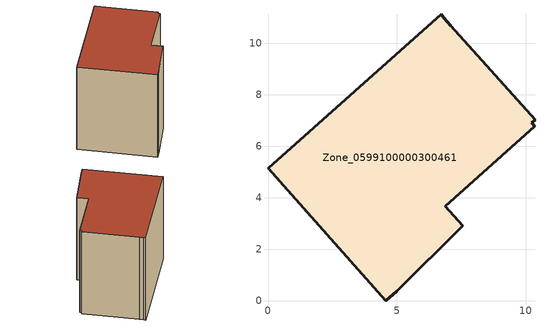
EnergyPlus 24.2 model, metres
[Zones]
Zone_0599100000300461
 floor ground (C_G): 4.99,0.37 4.58,0 0,5.14 6.72,11.11 6.83,10.98 7.11,10.68 10.37,7.02 10.24,6.9 10.36,6.76 6.89,3.66 7.56,2.91 z0
 wall outside (C_F): 4.58,0 4.99,0.37 7.56,2.91 6.89,3.66 10.36,6.76 10.24,6.9 10.37,7.02 7.11,10.68 6.83,10.98 6.72,11.11 0,5.14 4.58,0 z0:8.48
 roof outside (C_R): 7.56,2.91 6.89,3.66 10.36,6.76 10.24,6.9 10.37,7.02 7.11,10.68 6.83,10.98 6.72,11.11 0,5.14 4.58,0 4.99,0.37 z8.48
[BUILDING]
Pand.0599100000300461: North Axis=0; Terrain=City; Loads Convergence Tolerance Value=0.04; Temperature Convergence Tolerance Value=0.4; Solar Distribution=FullExterior; Maximum Number of Warmup Days=25; Minimum Number of Warmup Days=1
[Site:Location]
Rotterdam.The.Hague.AP_ZH_NLD Design_Conditions: Latitude=51.96; Longitude=4.45; Time Zone=1; Elevation=-4.5
[SITE:GROUNDTEMPERATURE:BUILDINGSURFACE]
18, 18, 18, 18, 18, 18, 18, 18, 18, 18, 18, 18
[MATERIAL] Thermal Absorptance=0.9; Solar Absorptance=0.7; Visible Absorptance=0.7
Name | Roughness | Thickness | Conductivity | Density | Specific Heat
G.TC.1975-1991 | MediumSmooth | 0.15 | 0.288461 | 540 | 1210
F.TC.1975-1991 | Rough | 0.3 | 0.230769 | 1920 | 840
R.TC.1975-1991 | MediumRough | 0.2 | 0.153846 | 1500 | 1000
[CONSTRUCTION]
C_G: G.TC.1975-1991
C_F: F.TC.1975-1991
C_R: R.TC.1975-1991
[ZONE]
Zone_0599100000300461: Type=1; Multiplier=1; Ceiling Height=Autocalculate; Volume=Autocalculate; Floor Area=autocalculate; Part of Total Floor Area=Yes
[ZONEINFILTRATION:DESIGNFLOWRATE]
Infil_Zone_0599100000300461: Zone or ZoneList or Space or SpaceList=Zone_0599100000300461; Schedule=AlwaysOn; Design Flow Rate Calculation Method=Flow/Area; Flow Rate per Floor Area=0.003; Constant Term Coefficient=1; Temperature Term Coefficient=0; Velocity Term Coefficient=0; Velocity Squared Term Coefficient=0
[HVACTEMPLATE:ZONE:IDEALLOADSAIRSYSTEM]
Zone_0599100000300461: Maximum Heating Supply Air Temperature=50; Minimum Cooling Supply Air Temperature=13; Maximum Heating Supply Air Humidity Ratio=0.0156; Minimum Cooling Supply Air Humidity Ratio=0.0077; Heating Limit=NoLimit; Cooling Limit=NoLimit; Dehumidification Control Type=ConstantSensibleHeatRatio; Cooling Sensible Heat Ratio=0.7; Dehumidification Setpoint=60; Humidification Control Type=None; Humidification Setpoint=30; Outdoor Air Method=None; Outdoor Air Flow Rate per Person=0.00944; Outdoor Air Flow Rate per Zone Floor Area=0; Outdoor Air Flow Rate per Zone=0; Demand Controlled Ventilation Type=None; Outdoor Air Economizer Type=NoEconomizer; Heat Recovery Type=None; Sensible Heat Recovery Effectiveness=0.7; Latent Heat Recovery Effectiveness=0.65
[ZONECONTROL:THERMOSTAT]
ThermostatControl_Zone_0599100000300461: Zone or ZoneList=Zone_0599100000300461; Control Type Schedule=DualSetpointControlType; Control 1=Thermostat_Zone_0599100000300461; Temperature Difference Between Cutout And Setpoint=0
[THERMOSTATSETPOINT:DUALSETPOINT]
Thermostat_Zone_0599100000300461: Heating Setpoint Temperature Schedule=HeatingSetpoint_Zone_0599100000300461; Cooling Setpoint Temperature Schedule=CoolingSetpoint_Zone_0599100000300461
[SCHEDULE:COMPACT]
HeatingSetpoint_Zone_0599100000300461: Through: 12/31, For: AllDays, Until: 24:00, 21
CoolingSetpoint_Zone_0599100000300461: Through: 12/31, For: AllDays, Until: 24:00, 24
DualSetpointControlType: Through: 12/31, For: AllDays, Until: 24:00, 4
AlwaysOn: Through: 12/31, For: AllDays, Until: 24:00, 1
